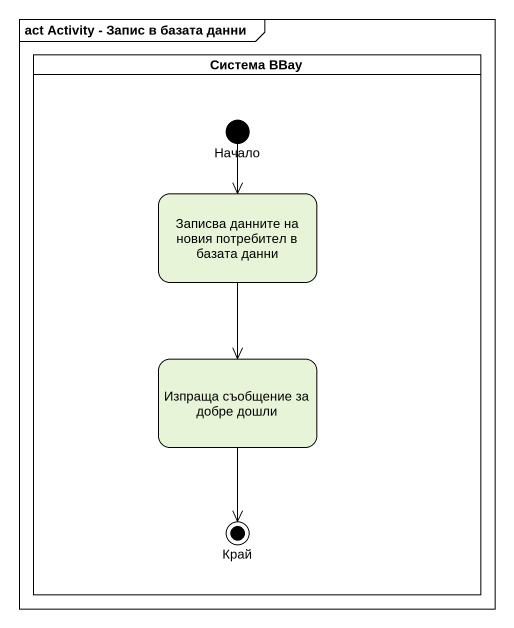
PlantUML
@startuml
mainframe act Activity - Запис в базата данни
hide empty description
state "Система BBay" as Система_BBay <<partition>> {
  state Начало <<start>>
  state "Записва данните на новия потребител в базата данни" as Записва_данните_на_новия
  state "Изпраща съобщение за добре дошли" as Изпраща_съобщение_за_добре
  state Край <<end>>
}
Начало --> Записва_данните_на_новия
Записва_данните_на_новия --> Изпраща_съобщение_за_добре
Изпраща_съобщение_за_добре --> Край
@enduml
